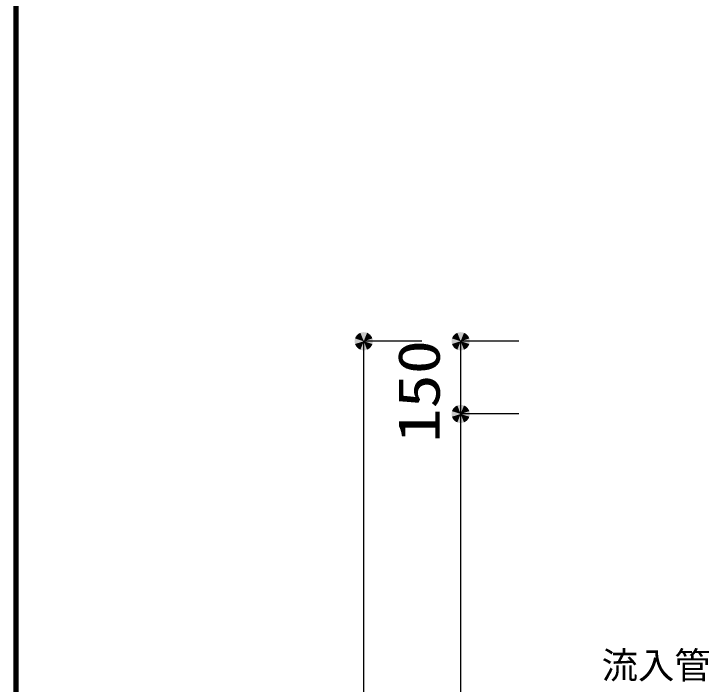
# Model space of a CAD drawing. Units: millimetres, scale not verified. Extents: x -8093 to 8093, y -5792 to 5792.
# Drawn here: x -8093 to -6659, y 1240 to 2623 of the extents above; entities that cross this region are included whole.
import ezdxf
from ezdxf.enums import TextEntityAlignment as Align

# ---------------------------------------------------------------- set-up
doc = ezdxf.new("R2010")
doc.units = ezdxf.units.MM
doc.header["$LTSCALE"] = 30
for name, color, linetype, lineweight in [('0-0_Axis_waku', 7, 'Continuous', 25), ('0-1_00クル-フ-0躯体', 3, 'Continuous', 25), ('0-4_00クル-フ-6寸法', 132, 'Continuous', 25)]:
    doc.layers.add(name, color=color, linetype=linetype, lineweight=lineweight)
doc.styles.add('ＭＳ ゴシック', font='')
doc.styles.get('ＭＳ ゴシック').set_extended_font_data('MS Gothic')

msp = doc.modelspace()

# ---------------------------------------------------------------- linework, layer by layer
at = {"layer": '0-0_Axis_waku'}
for p, q in [((-8093.4, 5792.4), (-8093.4, -5792.4)), ((-8092.8, 5791.8), (-8092.8, -5791.8)), ((-8092.2, 5791.2), (-8092.2, -5791.2)), ((-8091.6, 5790.6), (-8091.6, -5790.6)), ((-8091, 5790), (-8091, -5790)), ((-8090.4, 5789.4), (-8090.4, -5789.4)), ((-8089.8, 5788.8), (-8089.8, -5788.8)), ((-8089.2, 5788.2), (-8089.2, -5788.2)), ((-8088.6, 5787.6), (-8088.6, -5787.6)), ((-8088, 5787), (-8088, -5787)), ((-8087.4, 5786.4), (-8087.4, -5786.4)), ((-8086.8, 5785.8), (-8086.8, -5785.8)), ((-8086.2, 5785.2), (-8086.2, -5785.2)), ((-8085.6, 5784.6), (-8085.6, -5784.6)), ((-8085, 5784), (-8085, -5784))]:
    msp.add_line(p, q, dxfattribs=at)
at = {"layer": '0-4_00クル-フ-6寸法', "color": 4}
for p, q in [((-7251.45, 1947.35), (-7371.45, 1947.35)), ((-7371.45, 27.35), (-7371.45, 1947.35)), ((-7051.45, 1947.35), (-7171.45, 1947.35)), ((-7171.45, 1947.35), (-7171.45, 1797.35)), ((-7051.45, 1797.35), (-7171.45, 1797.35)), ((-7051.45, 1797.35), (-7171.45, 1797.35)), ((-7171.45, 1797.35), (-7171.45, 177.35))]:
    msp.add_line(p, q, dxfattribs=at)
at = {"layer": '0-4_00クル-フ-6寸法'}
for points in [[(-7371.45, 1947.35), (-7378.36, 1964.79), (-7376.12, 1965.51)], [(-7371.45, 1947.35), (-7376.12, 1965.51), (-7373.8, 1965.95)], [(-7371.45, 1947.35), (-7373.8, 1965.95), (-7371.45, 1966.1)], [(-7371.45, 1947.35), (-7371.45, 1966.1), (-7369.1, 1965.95)], [(-7371.45, 1947.35), (-7369.1, 1965.95), (-7366.79, 1965.51)], [(-7371.45, 1947.35), (-7366.79, 1965.51), (-7364.55, 1964.79)], [(-7171.45, 1947.35), (-7178.36, 1964.79), (-7176.12, 1965.51)], [(-7171.45, 1947.35), (-7176.12, 1965.51), (-7173.8, 1965.95)], [(-7171.45, 1947.35), (-7173.8, 1965.95), (-7171.45, 1966.1)], [(-7171.45, 1947.35), (-7171.45, 1966.1), (-7169.1, 1965.95)], [(-7171.45, 1947.35), (-7169.1, 1965.95), (-7166.79, 1965.51)], [(-7171.45, 1947.35), (-7166.79, 1965.51), (-7164.55, 1964.79)], [(-7371.45, 1947.35), (-7389.87, 1950.87), (-7389.29, 1953.15)], [(-7371.45, 1947.35), (-7389.29, 1953.15), (-7388.42, 1955.34)], [(-7371.45, 1947.35), (-7388.42, 1955.34), (-7387.28, 1957.4)], [(-7371.45, 1947.35), (-7387.28, 1957.4), (-7385.9, 1959.3)], [(-7371.45, 1947.35), (-7385.9, 1959.3), (-7384.29, 1961.02)], [(-7371.45, 1947.35), (-7384.29, 1961.02), (-7382.47, 1962.52)], [(-7371.45, 1947.35), (-7382.47, 1962.52), (-7380.49, 1963.78)], [(-7371.45, 1947.35), (-7380.49, 1963.78), (-7378.36, 1964.79)], [(-7371.45, 1947.35), (-7364.55, 1964.79), (-7362.42, 1963.78)], [(-7371.45, 1947.35), (-7362.42, 1963.78), (-7360.43, 1962.52)], [(-7371.45, 1947.35), (-7360.43, 1962.52), (-7358.62, 1961.02)], [(-7371.45, 1947.35), (-7358.62, 1961.02), (-7357.01, 1959.3)], [(-7371.45, 1947.35), (-7357.01, 1959.3), (-7355.62, 1957.4)], [(-7371.45, 1947.35), (-7355.62, 1957.4), (-7354.49, 1955.34)], [(-7371.45, 1947.35), (-7354.49, 1955.34), (-7353.62, 1953.15)], [(-7371.45, 1947.35), (-7353.62, 1953.15), (-7353.04, 1950.87)], [(-7171.45, 1947.35), (-7189.87, 1950.87), (-7189.29, 1953.15)], [(-7171.45, 1947.35), (-7189.29, 1953.15), (-7188.42, 1955.34)], [(-7171.45, 1947.35), (-7188.42, 1955.34), (-7187.28, 1957.4)], [(-7171.45, 1947.35), (-7187.28, 1957.4), (-7185.9, 1959.3)], [(-7171.45, 1947.35), (-7185.9, 1959.3), (-7184.29, 1961.02)], [(-7171.45, 1947.35), (-7184.29, 1961.02), (-7182.47, 1962.52)], [(-7171.45, 1947.35), (-7182.47, 1962.52), (-7180.49, 1963.78)], [(-7171.45, 1947.35), (-7180.49, 1963.78), (-7178.36, 1964.79)], [(-7171.45, 1947.35), (-7164.55, 1964.79), (-7162.42, 1963.78)], [(-7171.45, 1947.35), (-7162.42, 1963.78), (-7160.43, 1962.52)], [(-7171.45, 1947.35), (-7160.43, 1962.52), (-7158.62, 1961.02)], [(-7171.45, 1947.35), (-7158.62, 1961.02), (-7157.01, 1959.3)], [(-7171.45, 1947.35), (-7157.01, 1959.3), (-7155.62, 1957.4)], [(-7171.45, 1947.35), (-7155.62, 1957.4), (-7154.49, 1955.34)], [(-7171.45, 1947.35), (-7154.49, 1955.34), (-7153.62, 1953.15)], [(-7171.45, 1947.35), (-7153.62, 1953.15), (-7153.04, 1950.87)], [(-7371.45, 1947.35), (-7390.17, 1948.53), (-7389.87, 1950.87)], [(-7371.45, 1947.35), (-7390.17, 1946.18), (-7390.17, 1948.53)], [(-7371.45, 1947.35), (-7389.87, 1943.84), (-7390.17, 1946.18)], [(-7371.45, 1947.35), (-7389.29, 1941.56), (-7389.87, 1943.84)], [(-7371.45, 1947.35), (-7388.42, 1939.37), (-7389.29, 1941.56)], [(-7371.45, 1947.35), (-7387.28, 1937.31), (-7388.42, 1939.37)], [(-7371.45, 1947.35), (-7385.9, 1935.4), (-7387.28, 1937.31)], [(-7371.45, 1947.35), (-7384.29, 1933.68), (-7385.9, 1935.4)], [(-7371.45, 1947.35), (-7382.47, 1932.18), (-7384.29, 1933.68)], [(-7371.45, 1947.35), (-7380.49, 1930.92), (-7382.47, 1932.18)], [(-7371.45, 1947.35), (-7378.36, 1929.92), (-7380.49, 1930.92)], [(-7371.45, 1947.35), (-7376.12, 1929.19), (-7378.36, 1929.92)], [(-7371.45, 1947.35), (-7373.8, 1928.75), (-7376.12, 1929.19)], [(-7371.45, 1947.35), (-7371.45, 1928.6), (-7373.8, 1928.75)], [(-7371.45, 1947.35), (-7353.04, 1950.87), (-7352.74, 1948.53)], [(-7371.45, 1947.35), (-7352.74, 1948.53), (-7352.74, 1946.18)], [(-7371.45, 1947.35), (-7369.1, 1928.75), (-7371.45, 1928.6)], [(-7371.45, 1947.35), (-7366.79, 1929.19), (-7369.1, 1928.75)], [(-7371.45, 1947.35), (-7364.55, 1929.92), (-7366.79, 1929.19)], [(-7371.45, 1947.35), (-7362.42, 1930.92), (-7364.55, 1929.92)], [(-7371.45, 1947.35), (-7360.43, 1932.18), (-7362.42, 1930.92)], [(-7371.45, 1947.35), (-7358.62, 1933.68), (-7360.43, 1932.18)], [(-7371.45, 1947.35), (-7357.01, 1935.4), (-7358.62, 1933.68)], [(-7371.45, 1947.35), (-7355.62, 1937.31), (-7357.01, 1935.4)], [(-7371.45, 1947.35), (-7354.49, 1939.37), (-7355.62, 1937.31)], [(-7371.45, 1947.35), (-7353.62, 1941.56), (-7354.49, 1939.37)], [(-7371.45, 1947.35), (-7353.04, 1943.84), (-7353.62, 1941.56)], [(-7371.45, 1947.35), (-7352.74, 1946.18), (-7353.04, 1943.84)], [(-7171.45, 1947.35), (-7190.17, 1948.53), (-7189.87, 1950.87)], [(-7171.45, 1947.35), (-7190.17, 1946.18), (-7190.17, 1948.53)], [(-7171.45, 1947.35), (-7189.87, 1943.84), (-7190.17, 1946.18)], [(-7171.45, 1947.35), (-7189.29, 1941.56), (-7189.87, 1943.84)], [(-7171.45, 1947.35), (-7188.42, 1939.37), (-7189.29, 1941.56)], [(-7171.45, 1947.35), (-7187.28, 1937.31), (-7188.42, 1939.37)], [(-7171.45, 1947.35), (-7185.9, 1935.4), (-7187.28, 1937.31)], [(-7171.45, 1947.35), (-7184.29, 1933.68), (-7185.9, 1935.4)], [(-7171.45, 1947.35), (-7182.47, 1932.18), (-7184.29, 1933.68)], [(-7171.45, 1947.35), (-7180.49, 1930.92), (-7182.47, 1932.18)], [(-7171.45, 1947.35), (-7178.36, 1929.92), (-7180.49, 1930.92)], [(-7171.45, 1947.35), (-7176.12, 1929.19), (-7178.36, 1929.92)], [(-7171.45, 1947.35), (-7173.8, 1928.75), (-7176.12, 1929.19)], [(-7171.45, 1947.35), (-7171.45, 1928.6), (-7173.8, 1928.75)], [(-7171.45, 1947.35), (-7153.04, 1950.87), (-7152.74, 1948.53)], [(-7171.45, 1947.35), (-7152.74, 1948.53), (-7152.74, 1946.18)], [(-7171.45, 1947.35), (-7169.1, 1928.75), (-7171.45, 1928.6)], [(-7171.45, 1947.35), (-7166.79, 1929.19), (-7169.1, 1928.75)], [(-7171.45, 1947.35), (-7164.55, 1929.92), (-7166.79, 1929.19)], [(-7171.45, 1947.35), (-7162.42, 1930.92), (-7164.55, 1929.92)], [(-7171.45, 1947.35), (-7160.43, 1932.18), (-7162.42, 1930.92)], [(-7171.45, 1947.35), (-7158.62, 1933.68), (-7160.43, 1932.18)], [(-7171.45, 1947.35), (-7157.01, 1935.4), (-7158.62, 1933.68)], [(-7171.45, 1947.35), (-7155.62, 1937.31), (-7157.01, 1935.4)], [(-7171.45, 1947.35), (-7154.49, 1939.37), (-7155.62, 1937.31)], [(-7171.45, 1947.35), (-7153.62, 1941.56), (-7154.49, 1939.37)], [(-7171.45, 1947.35), (-7153.04, 1943.84), (-7153.62, 1941.56)], [(-7171.45, 1947.35), (-7152.74, 1946.18), (-7153.04, 1943.84)], [(-7171.45, 1797.35), (-7187.28, 1807.4), (-7185.9, 1809.3)], [(-7171.45, 1797.35), (-7187.28, 1807.4), (-7185.9, 1809.3)], [(-7171.45, 1797.35), (-7185.9, 1809.3), (-7184.29, 1811.02)], [(-7171.45, 1797.35), (-7185.9, 1809.3), (-7184.29, 1811.02)], [(-7171.45, 1797.35), (-7184.29, 1811.02), (-7182.47, 1812.52)], [(-7171.45, 1797.35), (-7184.29, 1811.02), (-7182.47, 1812.52)], [(-7171.45, 1797.35), (-7182.47, 1812.52), (-7180.49, 1813.78)], [(-7171.45, 1797.35), (-7182.47, 1812.52), (-7180.49, 1813.78)], [(-7171.45, 1797.35), (-7180.49, 1813.78), (-7178.36, 1814.79)], [(-7171.45, 1797.35), (-7180.49, 1813.78), (-7178.36, 1814.79)], [(-7171.45, 1797.35), (-7178.36, 1814.79), (-7176.12, 1815.51)], [(-7171.45, 1797.35), (-7178.36, 1814.79), (-7176.12, 1815.51)], [(-7171.45, 1797.35), (-7176.12, 1815.51), (-7173.8, 1815.95)], [(-7171.45, 1797.35), (-7176.12, 1815.51), (-7173.8, 1815.95)], [(-7171.45, 1797.35), (-7173.8, 1815.95), (-7171.45, 1816.1)], [(-7171.45, 1797.35), (-7173.8, 1815.95), (-7171.45, 1816.1)], [(-7171.45, 1797.35), (-7171.45, 1816.1), (-7169.1, 1815.95)], [(-7171.45, 1797.35), (-7171.45, 1816.1), (-7169.1, 1815.95)], [(-7171.45, 1797.35), (-7169.1, 1815.95), (-7166.79, 1815.51)], [(-7171.45, 1797.35), (-7169.1, 1815.95), (-7166.79, 1815.51)], [(-7171.45, 1797.35), (-7166.79, 1815.51), (-7164.55, 1814.79)], [(-7171.45, 1797.35), (-7166.79, 1815.51), (-7164.55, 1814.79)], [(-7171.45, 1797.35), (-7164.55, 1814.79), (-7162.42, 1813.78)], [(-7171.45, 1797.35), (-7164.55, 1814.79), (-7162.42, 1813.78)], [(-7171.45, 1797.35), (-7162.42, 1813.78), (-7160.43, 1812.52)], [(-7171.45, 1797.35), (-7162.42, 1813.78), (-7160.43, 1812.52)], [(-7171.45, 1797.35), (-7160.43, 1812.52), (-7158.62, 1811.02)], [(-7171.45, 1797.35), (-7160.43, 1812.52), (-7158.62, 1811.02)], [(-7171.45, 1797.35), (-7158.62, 1811.02), (-7157.01, 1809.3)], [(-7171.45, 1797.35), (-7158.62, 1811.02), (-7157.01, 1809.3)], [(-7171.45, 1797.35), (-7157.01, 1809.3), (-7155.62, 1807.4)], [(-7171.45, 1797.35), (-7157.01, 1809.3), (-7155.62, 1807.4)], [(-7171.45, 1797.35), (-7190.17, 1798.53), (-7189.87, 1800.87)], [(-7171.45, 1797.35), (-7190.17, 1798.53), (-7189.87, 1800.87)], [(-7171.45, 1797.35), (-7190.17, 1796.18), (-7190.17, 1798.53)], [(-7171.45, 1797.35), (-7190.17, 1796.18), (-7190.17, 1798.53)], [(-7171.45, 1797.35), (-7189.87, 1793.84), (-7190.17, 1796.18)], [(-7171.45, 1797.35), (-7189.87, 1793.84), (-7190.17, 1796.18)], [(-7171.45, 1797.35), (-7189.87, 1800.87), (-7189.29, 1803.15)], [(-7171.45, 1797.35), (-7189.87, 1800.87), (-7189.29, 1803.15)], [(-7171.45, 1797.35), (-7189.29, 1791.56), (-7189.87, 1793.84)], [(-7171.45, 1797.35), (-7189.29, 1791.56), (-7189.87, 1793.84)], [(-7171.45, 1797.35), (-7189.29, 1803.15), (-7188.42, 1805.34)], [(-7171.45, 1797.35), (-7189.29, 1803.15), (-7188.42, 1805.34)], [(-7171.45, 1797.35), (-7188.42, 1789.37), (-7189.29, 1791.56)], [(-7171.45, 1797.35), (-7188.42, 1789.37), (-7189.29, 1791.56)], [(-7171.45, 1797.35), (-7188.42, 1805.34), (-7187.28, 1807.4)], [(-7171.45, 1797.35), (-7188.42, 1805.34), (-7187.28, 1807.4)], [(-7171.45, 1797.35), (-7187.28, 1787.31), (-7188.42, 1789.37)], [(-7171.45, 1797.35), (-7187.28, 1787.31), (-7188.42, 1789.37)], [(-7171.45, 1797.35), (-7185.9, 1785.4), (-7187.28, 1787.31)], [(-7171.45, 1797.35), (-7185.9, 1785.4), (-7187.28, 1787.31)], [(-7171.45, 1797.35), (-7184.29, 1783.68), (-7185.9, 1785.4)], [(-7171.45, 1797.35), (-7184.29, 1783.68), (-7185.9, 1785.4)], [(-7171.45, 1797.35), (-7182.47, 1782.18), (-7184.29, 1783.68)], [(-7171.45, 1797.35), (-7182.47, 1782.18), (-7184.29, 1783.68)], [(-7171.45, 1797.35), (-7180.49, 1780.92), (-7182.47, 1782.18)], [(-7171.45, 1797.35), (-7180.49, 1780.92), (-7182.47, 1782.18)], [(-7171.45, 1797.35), (-7178.36, 1779.92), (-7180.49, 1780.92)], [(-7171.45, 1797.35), (-7178.36, 1779.92), (-7180.49, 1780.92)], [(-7171.45, 1797.35), (-7176.12, 1779.19), (-7178.36, 1779.92)], [(-7171.45, 1797.35), (-7176.12, 1779.19), (-7178.36, 1779.92)], [(-7171.45, 1797.35), (-7173.8, 1778.75), (-7176.12, 1779.19)], [(-7171.45, 1797.35), (-7173.8, 1778.75), (-7176.12, 1779.19)], [(-7171.45, 1797.35), (-7171.45, 1778.6), (-7173.8, 1778.75)], [(-7171.45, 1797.35), (-7171.45, 1778.6), (-7173.8, 1778.75)], [(-7171.45, 1797.35), (-7155.62, 1807.4), (-7154.49, 1805.34)], [(-7171.45, 1797.35), (-7155.62, 1807.4), (-7154.49, 1805.34)], [(-7171.45, 1797.35), (-7154.49, 1805.34), (-7153.62, 1803.15)], [(-7171.45, 1797.35), (-7154.49, 1805.34), (-7153.62, 1803.15)], [(-7171.45, 1797.35), (-7153.62, 1803.15), (-7153.04, 1800.87)], [(-7171.45, 1797.35), (-7153.62, 1803.15), (-7153.04, 1800.87)], [(-7171.45, 1797.35), (-7153.04, 1800.87), (-7152.74, 1798.53)], [(-7171.45, 1797.35), (-7153.04, 1800.87), (-7152.74, 1798.53)], [(-7171.45, 1797.35), (-7152.74, 1798.53), (-7152.74, 1796.18)], [(-7171.45, 1797.35), (-7152.74, 1798.53), (-7152.74, 1796.18)], [(-7171.45, 1797.35), (-7169.1, 1778.75), (-7171.45, 1778.6)], [(-7171.45, 1797.35), (-7166.79, 1779.19), (-7169.1, 1778.75)], [(-7171.45, 1797.35), (-7164.55, 1779.92), (-7166.79, 1779.19)], [(-7171.45, 1797.35), (-7162.42, 1780.92), (-7164.55, 1779.92)], [(-7171.45, 1797.35), (-7160.43, 1782.18), (-7162.42, 1780.92)], [(-7171.45, 1797.35), (-7158.62, 1783.68), (-7160.43, 1782.18)], [(-7171.45, 1797.35), (-7157.01, 1785.4), (-7158.62, 1783.68)], [(-7171.45, 1797.35), (-7155.62, 1787.31), (-7157.01, 1785.4)], [(-7171.45, 1797.35), (-7154.49, 1789.37), (-7155.62, 1787.31)], [(-7171.45, 1797.35), (-7153.62, 1791.56), (-7154.49, 1789.37)], [(-7171.45, 1797.35), (-7153.04, 1793.84), (-7153.62, 1791.56)], [(-7171.45, 1797.35), (-7152.74, 1796.18), (-7153.04, 1793.84)], [(-7171.45, 1797.35), (-7169.1, 1778.75), (-7171.45, 1778.6)], [(-7171.45, 1797.35), (-7166.79, 1779.19), (-7169.1, 1778.75)], [(-7171.45, 1797.35), (-7164.55, 1779.92), (-7166.79, 1779.19)], [(-7171.45, 1797.35), (-7162.42, 1780.92), (-7164.55, 1779.92)], [(-7171.45, 1797.35), (-7160.43, 1782.18), (-7162.42, 1780.92)], [(-7171.45, 1797.35), (-7158.62, 1783.68), (-7160.43, 1782.18)], [(-7171.45, 1797.35), (-7157.01, 1785.4), (-7158.62, 1783.68)], [(-7171.45, 1797.35), (-7155.62, 1787.31), (-7157.01, 1785.4)], [(-7171.45, 1797.35), (-7154.49, 1789.37), (-7155.62, 1787.31)], [(-7171.45, 1797.35), (-7153.62, 1791.56), (-7154.49, 1789.37)], [(-7171.45, 1797.35), (-7153.04, 1793.84), (-7153.62, 1791.56)], [(-7171.45, 1797.35), (-7152.74, 1796.18), (-7153.04, 1793.84)]]:
    msp.add_solid(points, dxfattribs=at)

# ---------------------------------------------------------------- texts
at = {"layer": '0-1_00クル-フ-0躯体', "color": 4, "style": 'ＭＳ ゴシック'}
msp.add_text('流入管', height=54.99, dxfattribs=at).set_placement((-6880.56, 1234.78), align=Align.BOTTOM_LEFT)
at = {"layer": '0-4_00クル-フ-6寸法', "color": 3, "style": 'ＭＳ ゴシック', "width": 1.2}
msp.add_text('150', height=86.66, rotation=90, dxfattribs=at).set_placement((-7188.55, 1737.78), align=Align.BOTTOM_LEFT)

doc.saveas('drawing.dxf')
